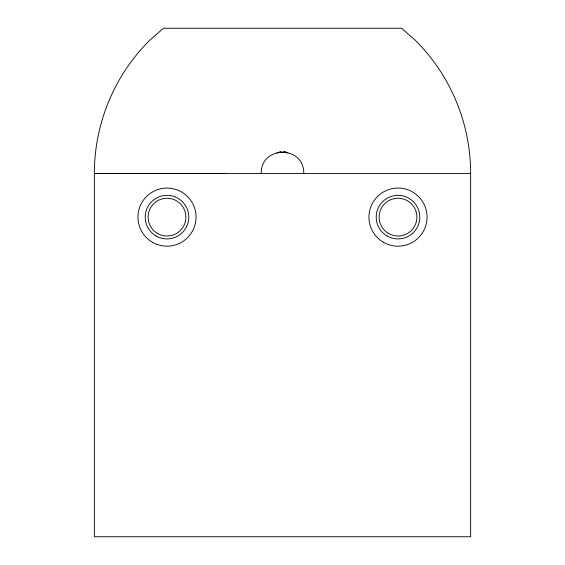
<?xml version="1.0" encoding="UTF-8"?>
<svg xmlns="http://www.w3.org/2000/svg" width="565" height="565" viewBox="0 0 565 565"><rect width="100%" height="100%" fill="white"/><g stroke="black" fill="none" stroke-linecap="round" stroke-linejoin="round"><path stroke-width="0.85" d="M261.256 173.533C260.479 145.318 304.514 145.325 303.744 173.533M285.297 152.147L287.966 152.833M285.678 152.098L283.411 152.098M285.466 152.289L282.5 152.098L276.801 152.84M280.226 152.098L279.329 152.098M281.13 152.098L279.703 152.19L281.589 152.098M470.645 173.533L94.355 173.533L94.355 536.75L470.645 536.75L470.645 173.533A188.145 188.145 0 0 0 415.536 40.496L401.574 28.25L163.426 28.25L149.464 40.496A188.145 188.145 0 0 0 94.355 173.533L224.934 173.54M283.87 152.098L285.297 152.19L284.774 152.098M152.472 242.286A29.055 29.055 0 0 0 196.055 217.122A29.055 29.055 0 0 0 152.472 191.959A29.055 29.055 0 0 0 152.472 242.286M383.473 242.286A29.055 29.055 0 0 0 427.062 217.122A29.055 29.055 0 0 0 383.473 191.959A29.055 29.055 0 0 0 383.473 242.286M157.557 233.479A18.885 18.885 0 0 0 185.885 217.122A18.885 18.885 0 0 0 157.557 200.766A18.885 18.885 0 0 0 157.557 233.479M388.558 233.479A18.885 18.885 0 0 0 416.892 217.122A18.885 18.885 0 0 0 388.558 200.766A18.885 18.885 0 0 0 388.558 233.479M387.103 235.993A21.795 21.795 0 0 0 419.795 217.122A21.795 21.795 0 0 0 387.103 198.251A21.795 21.795 0 0 0 387.103 235.993M156.102 235.993A21.795 21.795 0 0 0 188.788 217.122A21.795 21.795 0 0 0 156.102 198.251A21.795 21.795 0 0 0 156.102 235.993"/></g></svg>
